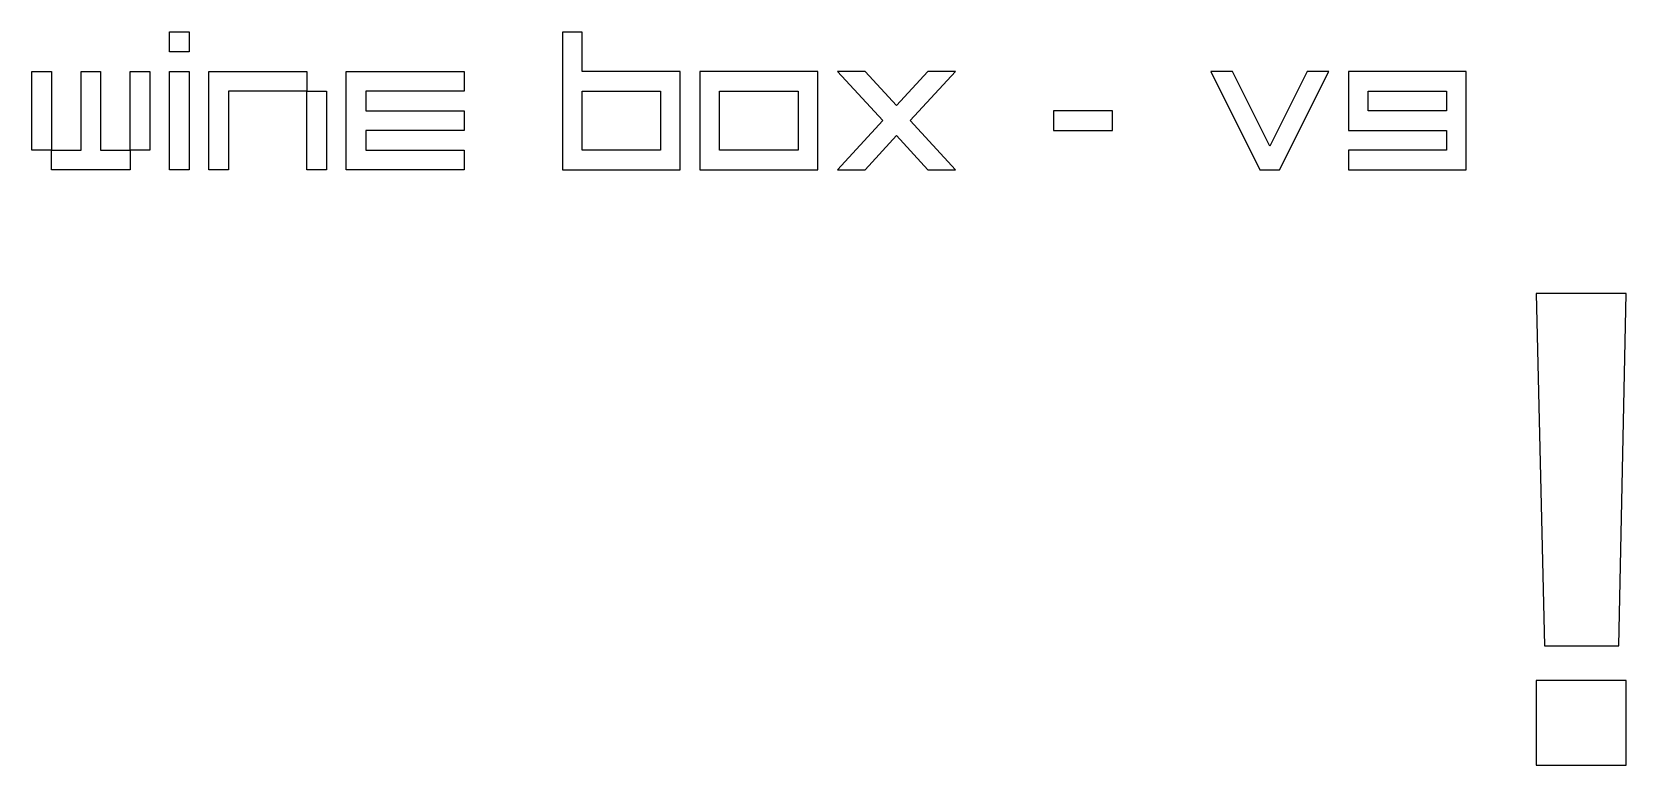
# Model space of a CAD drawing. Header units: millimetres. Extents: x -1099 to 2075, y -1295 to 1553.
# Drawn here: x -166.2 to 205.8, y 235 to 406.1 of the extents above; entities that cross this region are included whole.
import ezdxf

# ---------------------------------------------------------------- set-up
doc = ezdxf.new("R2010")
doc.units = ezdxf.units.MM
doc.header["$MEASUREMENT"] = 0
doc.layers.add('layer 1', color=7, linetype='Continuous')

msp = doc.modelspace()

# ---------------------------------------------------------------- linework, layer by layer
at = {"layer": 'layer 1', "color": 7}
for points, knots in [([(-134.1436, 401.4424), (-134.1436, 401.4424), (-129.5575, 401.4424), (-129.5575, 401.4424), (-129.5575, 401.4424), (-129.5575, 401.4424), (-129.5575, 406.0743), (-129.5575, 406.0743), (-129.5575, 406.0743), (-129.5575, 406.0743), (-134.1436, 406.0743), (-134.1436, 406.0743), (-134.1436, 406.0743), (-134.1436, 406.0743), (-134.1436, 401.4424), (-134.1436, 401.4424)], [0, 0, 0, 0, 0.2, 0.2, 0.2, 0.2, 0.4, 0.4, 0.4, 0.4, 0.6, 0.6, 0.6, 0.6, 1, 1, 1, 1]), ([(-14.9048, 373.9257), (-14.9048, 373.9257), (-42.4214, 373.9257), (-42.4214, 373.9257), (-42.4214, 373.9257), (-42.4214, 373.9257), (-42.4214, 406.0285), (-42.4214, 406.0285), (-42.4214, 406.0285), (-42.4214, 406.0285), (-37.8353, 406.0285), (-37.8353, 406.0285), (-37.8353, 406.0285), (-37.8353, 406.0285), (-37.8353, 396.8563), (-37.8353, 396.8563), (-37.8353, 396.8563), (-37.8353, 396.8563), (-14.9048, 396.8563), (-14.9048, 396.8563), (-14.9048, 396.8563), (-14.9048, 396.8563), (-14.9048, 373.9257), (-14.9048, 373.9257)], [0, 0, 0, 0, 0.14285714, 0.14285714, 0.14285714, 0.14285714, 0.28571429, 0.28571429, 0.28571429, 0.28571429, 0.42857143, 0.42857143, 0.42857143, 0.42857143, 0.57142857, 0.57142857, 0.57142857, 0.57142857, 0.71428571, 0.71428571, 0.71428571, 0.71428571, 1, 1, 1, 1]), ([(-143.3159, 378.5118), (-143.3159, 378.5118), (-150.1951, 378.5118), (-150.1951, 378.5118), (-150.1951, 378.5118), (-150.1951, 378.5118), (-150.1951, 396.8563), (-150.1951, 396.8563), (-150.1951, 396.8563), (-150.1951, 396.8563), (-154.7812, 396.8563), (-154.7812, 396.8563), (-154.7812, 396.8563), (-154.7812, 396.8563), (-154.7812, 378.5118), (-154.7812, 378.5118), (-154.7812, 378.5118), (-154.7812, 378.5118), (-161.6603, 378.5118), (-161.6603, 378.5118), (-161.6603, 378.5118), (-161.6603, 378.5118), (-161.6603, 396.8563), (-161.6603, 396.8563), (-161.6603, 396.8563), (-161.6603, 396.8563), (-166.2464, 396.8563), (-166.2464, 396.8563), (-166.2464, 396.8563), (-166.2464, 396.8563), (-166.2464, 378.5118), (-166.2464, 378.5118), (-166.2464, 378.5118), (-166.2464, 378.5118), (-161.6603, 378.5118), (-161.6603, 378.5118), (-161.6603, 378.5118), (-161.6603, 378.5118), (-161.6603, 373.9257), (-161.6603, 373.9257), (-161.6603, 373.9257), (-161.6603, 373.9257), (-143.3159, 373.9257), (-143.3159, 373.9257), (-143.3159, 373.9257), (-143.3159, 373.9257), (-143.3159, 378.5118), (-143.3159, 378.5118)], [0, 0, 0, 0, 0.07692308, 0.07692308, 0.07692308, 0.07692308, 0.15384615, 0.15384615, 0.15384615, 0.15384615, 0.23076923, 0.23076923, 0.23076923, 0.23076923, 0.30769231, 0.30769231, 0.30769231, 0.30769231, 0.38461538, 0.38461538, 0.38461538, 0.38461538, 0.46153846, 0.46153846, 0.46153846, 0.46153846, 0.53846154, 0.53846154, 0.53846154, 0.53846154, 0.61538462, 0.61538462, 0.61538462, 0.61538462, 0.69230769, 0.69230769, 0.69230769, 0.69230769, 0.76923077, 0.76923077, 0.76923077, 0.76923077, 0.84615385, 0.84615385, 0.84615385, 0.84615385, 1, 1, 1, 1]), ([(-143.3159, 378.5118), (-143.3159, 378.5118), (-138.7298, 378.5118), (-138.7298, 378.5118), (-138.7298, 378.5118), (-138.7298, 378.5118), (-138.7298, 396.8563), (-138.7298, 396.8563), (-138.7298, 396.8563), (-138.7298, 396.8563), (-143.3159, 396.8563), (-143.3159, 396.8563), (-143.3159, 396.8563), (-143.3159, 396.8563), (-143.3159, 378.5118), (-143.3159, 378.5118)], [0, 0, 0, 0, 0.2, 0.2, 0.2, 0.2, 0.4, 0.4, 0.4, 0.4, 0.6, 0.6, 0.6, 0.6, 1, 1, 1, 1]), ([(-129.5575, 373.9257), (-129.5575, 373.9257), (-129.5575, 396.8563), (-129.5575, 396.8563), (-129.5575, 396.8563), (-129.5575, 396.8563), (-134.1436, 396.8563), (-134.1436, 396.8563), (-134.1436, 396.8563), (-134.1436, 396.8563), (-134.1436, 373.9257), (-134.1436, 373.9257), (-134.1436, 373.9257), (-134.1436, 373.9257), (-129.5575, 373.9257), (-129.5575, 373.9257)], [0, 0, 0, 0, 0.2, 0.2, 0.2, 0.2, 0.4, 0.4, 0.4, 0.4, 0.6, 0.6, 0.6, 0.6, 1, 1, 1, 1]), ([(-120.3853, 373.9257), (-120.3853, 373.9257), (-120.3853, 392.2701), (-120.3853, 392.2701), (-120.3853, 392.2701), (-120.3853, 392.2701), (-102.0409, 392.2701), (-102.0409, 392.2701), (-102.0409, 392.2701), (-102.0409, 392.2701), (-102.0409, 373.9257), (-102.0409, 373.9257), (-102.0409, 373.9257), (-102.0409, 373.9257), (-97.4548, 373.9257), (-97.4548, 373.9257), (-97.4548, 373.9257), (-97.4548, 373.9257), (-97.4548, 392.2701), (-97.4548, 392.2701), (-97.4548, 392.2701), (-97.4548, 392.2701), (-102.0409, 392.2701), (-102.0409, 392.2701), (-102.0409, 392.2701), (-102.0409, 392.2701), (-102.0409, 396.8563), (-102.0409, 396.8563), (-102.0409, 396.8563), (-102.0409, 396.8563), (-124.9714, 396.8563), (-124.9714, 396.8563), (-124.9714, 396.8563), (-124.9714, 396.8563), (-124.9714, 373.9257), (-124.9714, 373.9257), (-124.9714, 373.9257), (-124.9714, 373.9257), (-120.3853, 373.9257), (-120.3853, 373.9257)], [0, 0, 0, 0, 0.09090909, 0.09090909, 0.09090909, 0.09090909, 0.18181818, 0.18181818, 0.18181818, 0.18181818, 0.27272727, 0.27272727, 0.27272727, 0.27272727, 0.36363636, 0.36363636, 0.36363636, 0.36363636, 0.45454545, 0.45454545, 0.45454545, 0.45454545, 0.54545455, 0.54545455, 0.54545455, 0.54545455, 0.63636364, 0.63636364, 0.63636364, 0.63636364, 0.72727273, 0.72727273, 0.72727273, 0.72727273, 0.81818182, 0.81818182, 0.81818182, 0.81818182, 1, 1, 1, 1]), ([(-65.352, 373.9257), (-65.352, 373.9257), (-65.352, 378.5118), (-65.352, 378.5118), (-65.352, 378.5118), (-65.352, 378.5118), (-88.2825, 378.5118), (-88.2825, 378.5118), (-88.2825, 378.5118), (-88.2825, 378.5118), (-88.2825, 383.0979), (-88.2825, 383.0979), (-88.2825, 383.0979), (-88.2825, 383.0979), (-65.352, 383.0979), (-65.352, 383.0979), (-65.352, 383.0979), (-65.352, 383.0979), (-65.352, 387.684), (-65.352, 387.684), (-65.352, 387.684), (-65.352, 387.684), (-88.2825, 387.684), (-88.2825, 387.684), (-88.2825, 387.684), (-88.2825, 387.684), (-88.2825, 392.2701), (-88.2825, 392.2701), (-88.2825, 392.2701), (-88.2825, 392.2701), (-65.352, 392.2701), (-65.352, 392.2701), (-65.352, 392.2701), (-65.352, 392.2701), (-65.352, 396.8563), (-65.352, 396.8563), (-65.352, 396.8563), (-65.352, 396.8563), (-92.8686, 396.8563), (-92.8686, 396.8563), (-92.8686, 396.8563), (-92.8686, 396.8563), (-92.8686, 373.9257), (-92.8686, 373.9257), (-92.8686, 373.9257), (-92.8686, 373.9257), (-65.352, 373.9257), (-65.352, 373.9257)], [0, 0, 0, 0, 0.07692308, 0.07692308, 0.07692308, 0.07692308, 0.15384615, 0.15384615, 0.15384615, 0.15384615, 0.23076923, 0.23076923, 0.23076923, 0.23076923, 0.30769231, 0.30769231, 0.30769231, 0.30769231, 0.38461538, 0.38461538, 0.38461538, 0.38461538, 0.46153846, 0.46153846, 0.46153846, 0.46153846, 0.53846154, 0.53846154, 0.53846154, 0.53846154, 0.61538462, 0.61538462, 0.61538462, 0.61538462, 0.69230769, 0.69230769, 0.69230769, 0.69230769, 0.76923077, 0.76923077, 0.76923077, 0.76923077, 0.84615385, 0.84615385, 0.84615385, 0.84615385, 1, 1, 1, 1]), ([(17.198, 373.9257), (17.198, 373.9257), (-10.3186, 373.9257), (-10.3186, 373.9257), (-10.3186, 373.9257), (-10.3186, 373.9257), (-10.3186, 396.8563), (-10.3186, 396.8563), (-10.3186, 396.8563), (-10.3186, 396.8563), (17.198, 396.8563), (17.198, 396.8563), (17.198, 396.8563), (17.198, 396.8563), (17.198, 373.9257), (17.198, 373.9257)], [0, 0, 0, 0, 0.2, 0.2, 0.2, 0.2, 0.4, 0.4, 0.4, 0.4, 0.6, 0.6, 0.6, 0.6, 1, 1, 1, 1]), ([(49.3008, 373.9257), (49.3008, 373.9257), (42.8803, 373.9257), (42.8803, 373.9257), (42.8803, 373.9257), (42.8803, 373.9257), (35.5425, 381.9055), (35.5425, 381.9055), (35.5425, 381.9055), (35.5425, 381.9055), (28.2047, 373.9257), (28.2047, 373.9257), (28.2047, 373.9257), (28.2047, 373.9257), (21.7842, 373.9257), (21.7842, 373.9257), (21.7842, 373.9257), (21.7842, 373.9257), (32.3322, 385.391), (32.3322, 385.391), (32.3322, 385.391), (32.3322, 385.391), (21.7842, 396.8563), (21.7842, 396.8563), (21.7842, 396.8563), (21.7842, 396.8563), (28.2047, 396.8563), (28.2047, 396.8563), (28.2047, 396.8563), (28.2047, 396.8563), (35.5425, 388.8764), (35.5425, 388.8764), (35.5425, 388.8764), (35.5425, 388.8764), (42.8803, 396.8563), (42.8803, 396.8563), (42.8803, 396.8563), (42.8803, 396.8563), (49.3008, 396.8563), (49.3008, 396.8563), (49.3008, 396.8563), (49.3008, 396.8563), (38.7528, 385.391), (38.7528, 385.391), (38.7528, 385.391), (38.7528, 385.391), (49.3008, 373.9257), (49.3008, 373.9257)], [0, 0, 0, 0, 0.07692308, 0.07692308, 0.07692308, 0.07692308, 0.15384615, 0.15384615, 0.15384615, 0.15384615, 0.23076923, 0.23076923, 0.23076923, 0.23076923, 0.30769231, 0.30769231, 0.30769231, 0.30769231, 0.38461538, 0.38461538, 0.38461538, 0.38461538, 0.46153846, 0.46153846, 0.46153846, 0.46153846, 0.53846154, 0.53846154, 0.53846154, 0.53846154, 0.61538462, 0.61538462, 0.61538462, 0.61538462, 0.69230769, 0.69230769, 0.69230769, 0.69230769, 0.76923077, 0.76923077, 0.76923077, 0.76923077, 0.84615385, 0.84615385, 0.84615385, 0.84615385, 1, 1, 1, 1]), ([(136.4368, 396.8563), (136.4368, 396.8563), (124.9715, 373.9257), (124.9715, 373.9257), (124.9715, 373.9257), (124.9715, 373.9257), (120.3854, 373.9257), (120.3854, 373.9257), (120.3854, 373.9257), (120.3854, 373.9257), (108.9202, 396.8563), (108.9202, 396.8563), (108.9202, 396.8563), (108.9202, 396.8563), (113.9649, 396.8563), (113.9649, 396.8563), (113.9649, 396.8563), (113.9649, 396.8563), (122.6785, 379.4214), (122.6785, 379.4214), (122.6785, 379.4214), (122.6785, 379.4214), (131.3921, 396.8563), (131.3921, 396.8563), (131.3921, 396.8563), (131.3921, 396.8563), (136.4368, 396.8563), (136.4368, 396.8563)], [0, 0, 0, 0, 0.125, 0.125, 0.125, 0.125, 0.25, 0.25, 0.25, 0.25, 0.375, 0.375, 0.375, 0.375, 0.5, 0.5, 0.5, 0.5, 0.625, 0.625, 0.625, 0.625, 0.75, 0.75, 0.75, 0.75, 1, 1, 1, 1]), ([(141.023, 373.9257), (141.023, 373.9257), (141.023, 378.5118), (141.023, 378.5118), (141.023, 378.5118), (141.023, 378.5118), (163.9535, 378.5118), (163.9535, 378.5118), (163.9535, 378.5118), (163.9535, 378.5118), (163.9535, 383.0979), (163.9535, 383.0979), (163.9535, 383.0979), (163.9535, 383.0979), (141.023, 383.0979), (141.023, 383.0979), (141.023, 383.0979), (141.023, 383.0979), (141.023, 396.8563), (141.023, 396.8563), (141.023, 396.8563), (141.023, 396.8563), (168.5396, 396.8563), (168.5396, 396.8563), (168.5396, 396.8563), (168.5396, 396.8563), (168.5396, 373.9257), (168.5396, 373.9257), (168.5396, 373.9257), (168.5396, 373.9257), (141.023, 373.9257), (141.023, 373.9257)], [0, 0, 0, 0, 0.11111111, 0.11111111, 0.11111111, 0.11111111, 0.22222222, 0.22222222, 0.22222222, 0.22222222, 0.33333333, 0.33333333, 0.33333333, 0.33333333, 0.44444444, 0.44444444, 0.44444444, 0.44444444, 0.55555556, 0.55555556, 0.55555556, 0.55555556, 0.66666667, 0.66666667, 0.66666667, 0.66666667, 0.77777778, 0.77777778, 0.77777778, 0.77777778, 1, 1, 1, 1]), ([(-19.4909, 378.5118), (-19.4909, 378.5118), (-19.4909, 392.2701), (-19.4909, 392.2701), (-19.4909, 392.2701), (-19.4909, 392.2701), (-37.8353, 392.2701), (-37.8353, 392.2701), (-37.8353, 392.2701), (-37.8353, 392.2701), (-37.8353, 378.5118), (-37.8353, 378.5118), (-37.8353, 378.5118), (-37.8353, 378.5118), (-19.4909, 378.5118), (-19.4909, 378.5118)], [0, 0, 0, 0, 0.2, 0.2, 0.2, 0.2, 0.4, 0.4, 0.4, 0.4, 0.6, 0.6, 0.6, 0.6, 1, 1, 1, 1]), ([(12.6119, 378.5118), (12.6119, 378.5118), (12.6119, 392.2701), (12.6119, 392.2701), (12.6119, 392.2701), (12.6119, 392.2701), (-5.7325, 392.2701), (-5.7325, 392.2701), (-5.7325, 392.2701), (-5.7325, 392.2701), (-5.7325, 378.5118), (-5.7325, 378.5118), (-5.7325, 378.5118), (-5.7325, 378.5118), (12.6119, 378.5118), (12.6119, 378.5118)], [0, 0, 0, 0, 0.2, 0.2, 0.2, 0.2, 0.4, 0.4, 0.4, 0.4, 0.6, 0.6, 0.6, 0.6, 1, 1, 1, 1]), ([(145.6091, 392.2701), (145.6091, 392.2701), (145.6091, 387.684), (145.6091, 387.684), (145.6091, 387.684), (145.6091, 387.684), (163.9535, 387.684), (163.9535, 387.684), (163.9535, 387.684), (163.9535, 387.684), (163.9535, 392.2701), (163.9535, 392.2701), (163.9535, 392.2701), (163.9535, 392.2701), (145.6091, 392.2701), (145.6091, 392.2701)], [0, 0, 0, 0, 0.2, 0.2, 0.2, 0.2, 0.4, 0.4, 0.4, 0.4, 0.6, 0.6, 0.6, 0.6, 1, 1, 1, 1]), ([(85.9897, 383.0979), (85.9897, 383.0979), (72.2314, 383.0979), (72.2314, 383.0979), (72.2314, 383.0979), (72.2314, 383.0979), (72.2314, 387.684), (72.2314, 387.684), (72.2314, 387.684), (72.2314, 387.684), (85.9897, 387.684), (85.9897, 387.684), (85.9897, 387.684), (85.9897, 387.684), (85.9897, 383.0979), (85.9897, 383.0979)], [0, 0, 0, 0, 0.2, 0.2, 0.2, 0.2, 0.4, 0.4, 0.4, 0.4, 0.6, 0.6, 0.6, 0.6, 1, 1, 1, 1]), ([(186.8096, 262.8654), (186.8096, 262.8654), (184.8809, 345.0002), (184.8809, 345.0002), (184.8809, 345.0002), (184.8809, 345.0002), (205.8436, 345.0002), (205.8436, 345.0002), (205.8436, 345.0002), (205.8436, 345.0002), (204.1675, 262.8654), (204.1675, 262.8654), (204.1675, 262.8654), (204.1675, 262.8654), (186.8096, 262.8654), (186.8096, 262.8654)], [0, 0, 0, 0, 0.2, 0.2, 0.2, 0.2, 0.4, 0.4, 0.4, 0.4, 0.6, 0.6, 0.6, 0.6, 1, 1, 1, 1]), ([(184.8809, 234.9998), (184.8809, 234.9998), (184.8809, 254.7479), (184.8809, 254.7479), (184.8809, 254.7479), (184.8809, 254.7479), (205.8436, 254.7479), (205.8436, 254.7479), (205.8436, 254.7479), (205.8436, 254.7479), (205.8436, 234.9998), (205.8436, 234.9998), (205.8436, 234.9998), (205.8436, 234.9998), (184.8809, 234.9998), (184.8809, 234.9998)], [0, 0, 0, 0, 0.2, 0.2, 0.2, 0.2, 0.4, 0.4, 0.4, 0.4, 0.6, 0.6, 0.6, 0.6, 1, 1, 1, 1])]:
    msp.add_open_spline(points, degree=3, knots=knots, dxfattribs=at)

doc.saveas('drawing.dxf')
